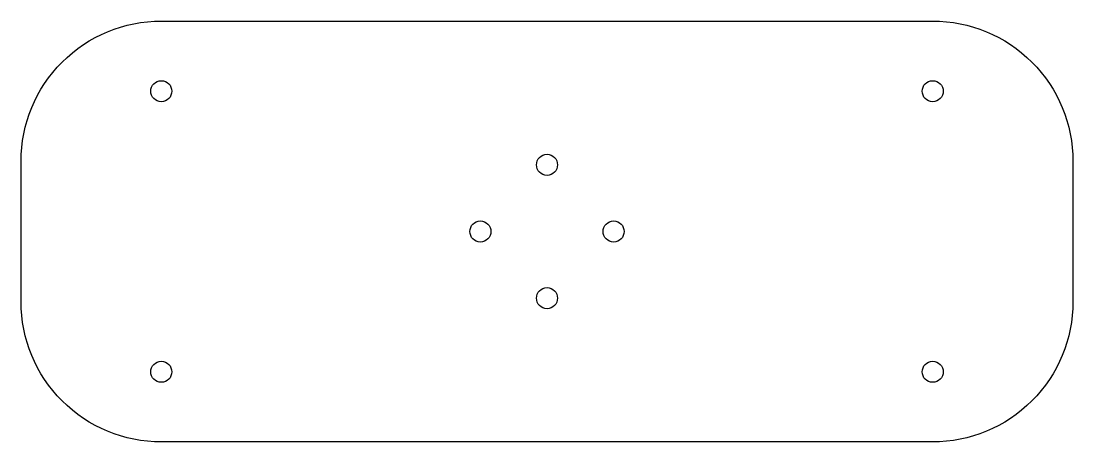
# Model space of a CAD drawing. Header units: millimetres. Extents: x -75 to 75, y -30 to 30.
import ezdxf

# ---------------------------------------------------------------- set-up
doc = ezdxf.new("R2010")
doc.units = ezdxf.units.MM
doc.layers.get('0').update_dxf_attribs({"linetype": 'CONTINUOUS'})

msp = doc.modelspace()

# ---------------------------------------------------------------- linework, layer by layer
msp.add_lwpolyline([(55, 30, -0.414214), (75, 10), (75, -10, -0.414214), (55, -30), (-55, -30, -0.414214), (-75, -10), (-75, 10, -0.414214), (-55, 30)], format="xyb", close=True)
for centre in [(-55, 20), (55, 20), (0, 9.5), (-9.5, 0), (9.5, 0), (0, -9.5), (-55, -20), (55, -20)]:
    msp.add_circle(centre, 1.5)

doc.saveas('drawing.dxf')
